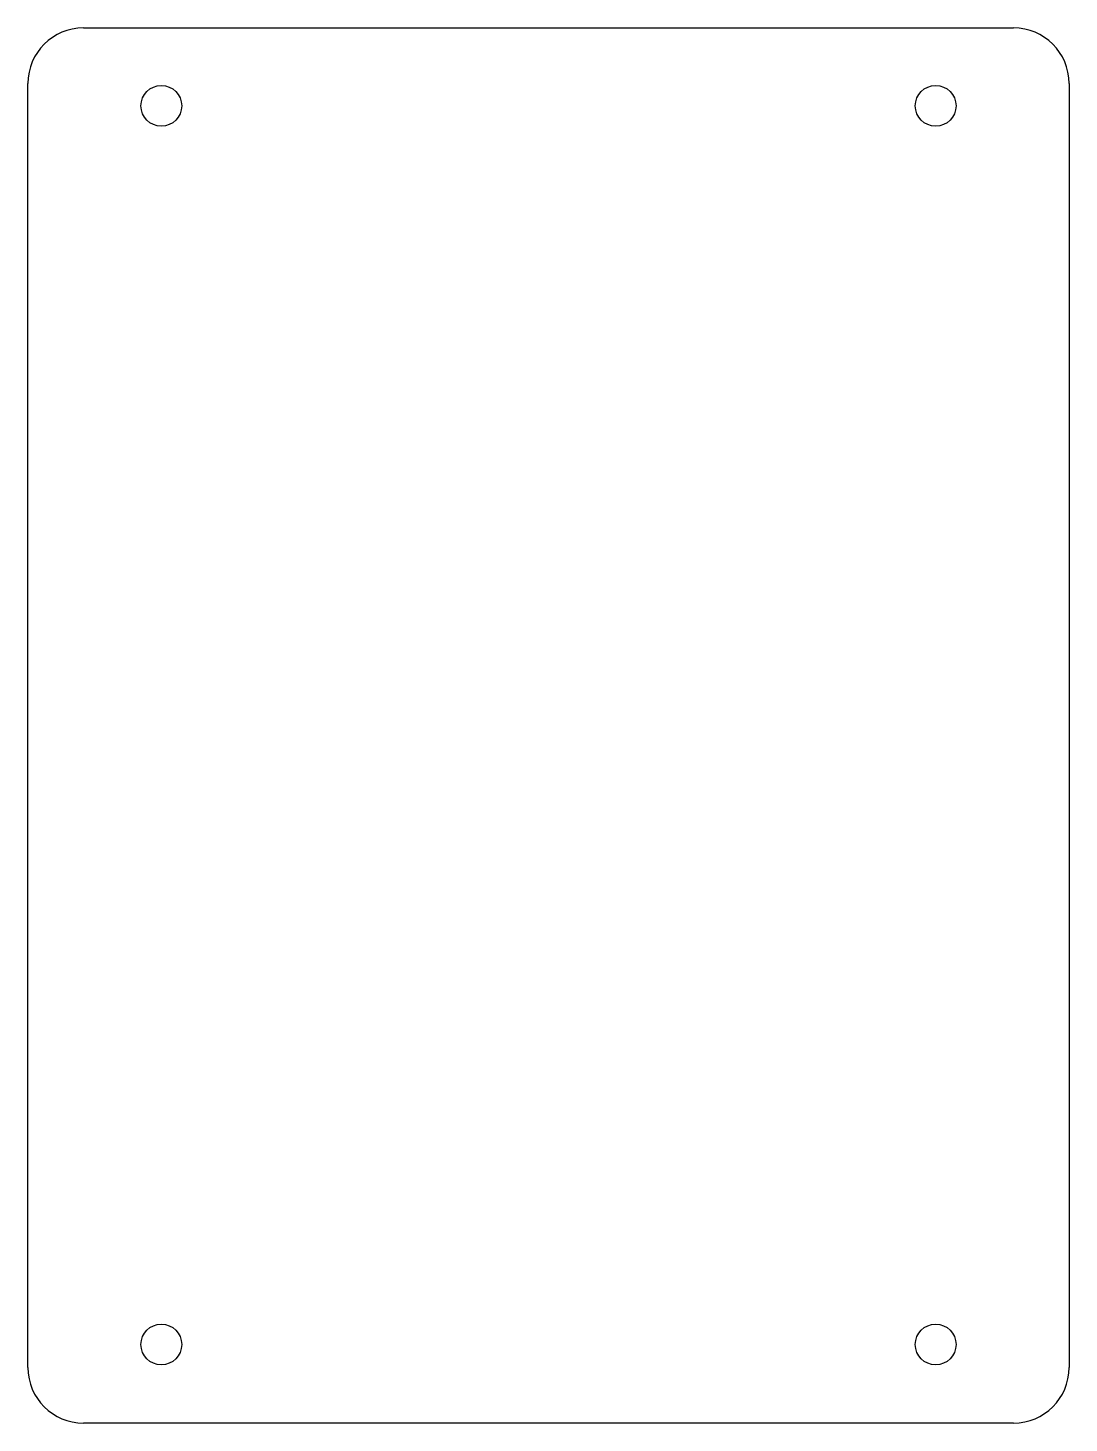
# Model space of a CAD drawing. Extents: x 124.3 to 180.5, y -130.5 to -55.2.
import ezdxf

# ---------------------------------------------------------------- set-up
doc = ezdxf.new("R2010")
doc.units = 0
doc.layers.add('WHITE', color=7, linetype='CONTINUOUS')

msp = doc.modelspace()

# ---------------------------------------------------------------- linework, layer by layer
at = {"layer": 'WHITE', "linetype": 'CONTINUOUS'}
for p, q in [((127.3, -55.194), (177.5, -55.194)), ((124.3, -127.544), (124.3, -58.194)), ((180.5, -58.194), (180.5, -127.544)), ((177.5, -130.544), (127.3, -130.544))]:
    msp.add_line(p, q, dxfattribs=at)
at = {"layer": 'WHITE'}
for centre in [(131.5, -59.4), (173.3, -59.4), (131.5, -126.3), (173.3, -126.3)]:
    msp.add_circle(centre, 1.1, dxfattribs=at)
for centre, start, end in [((127.3, -58.194), 90, 180), ((177.5, -58.194), 0, 90), ((127.3, -127.544), -180, -90), ((177.5, -127.544), -90, 0)]:
    msp.add_arc(centre, 3, start, end, dxfattribs=at)

doc.saveas('drawing.dxf')
